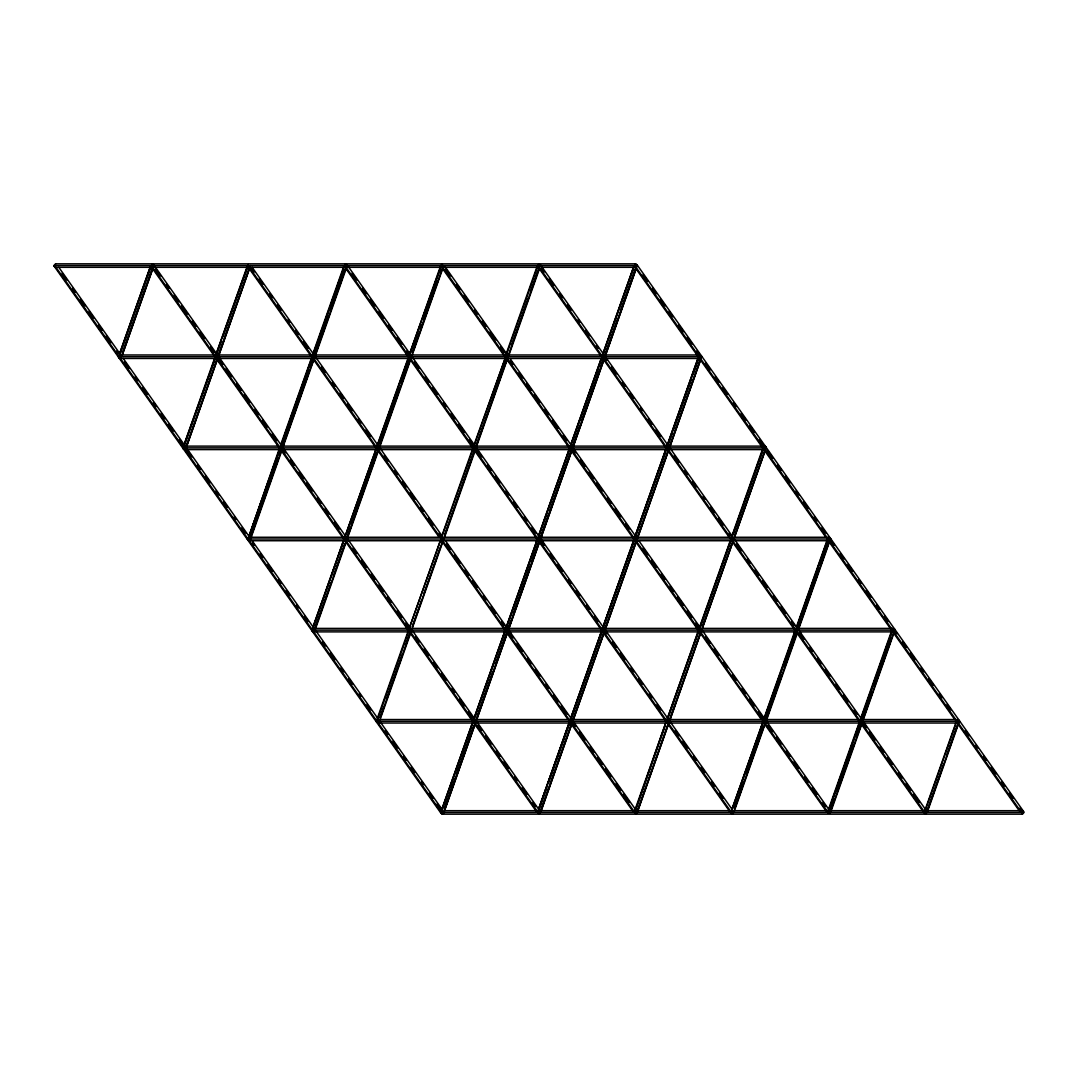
<?xml version="1.0" encoding="UTF-8"?>
<svg xmlns="http://www.w3.org/2000/svg" width="1078" height="1078" viewBox="0 0 1078 1078"><rect width="100%" height="100%" fill="white"/><g stroke="black" fill="none" stroke-linecap="round" stroke-linejoin="round"><path stroke-width="1.5" d="M119.362 354.231L150.475 266.239M119.698 353.571L150.246 267.142M122.259 353.139L152.267 268.287M122.151 355.147L152.712 268.718M121.935 356.05L153.049 268.058M214.913 357.37L183.247 446.952L183.476 448.286L185.82 448.771M216.031 354.231L247.482 265.579M183.031 447.855L214.94 358.853M215.25 356.71L248.277 264.568M183.476 448.286L215.694 357.141L218.052 357.626M216.813 354.002L221.259 341.43M222.917 336.713L247.927 265.996L250.271 266.482L219.157 354.487M185.807 447.289L216.921 359.297M218.376 354.716L249.139 268.152M186.602 446.292L217.163 359.863M250.5 265.579L218.268 356.71L216.058 355.713M186.386 447.195L217.5 359.203M279.364 448.515L247.927 539.431L250.271 539.916L281.937 450.334M280.482 445.376L311.367 358.287M312.148 355.807L343.815 266.239M248.829 536.426L279.943 448.421M343.276 269.284L280.496 446.844L282.719 447.855L314.951 356.71M247.927 539.431L280.145 448.286L282.503 448.771M281.264 445.147L292.933 412.146M294.038 409.007L344.596 265.996L346.941 266.482M250.608 537.006L260.054 510.285M261.159 507.145L278.38 458.433M279.498 455.28L281.156 450.577M282.827 445.861L309.494 370.428M311.165 365.711L312.836 360.995M315.046 354.716L328.938 315.423M330.609 310.72L345.054 269.864M250.81 536.857L281.371 450.442M283.029 445.726L313.59 359.297M315.261 354.581L345.256 269.729M315.275 356.05L346.388 268.058M312.148 629.229L344.367 538.084L312.364 630.576L314.722 631.048M345.256 535.86L375.818 449.432M377.152 445.376L408.036 358.287M409.707 353.571L440.484 266.239M311.919 630.145L343.276 542.706M344.151 539L408.279 358.853M408.589 356.71L441.616 264.568M346.267 534.715L409.047 357.141L411.392 357.626M410.705 352.425L420.703 324.141M422.374 319.425L441.266 265.996L443.61 266.482M315.046 628.137L331.162 582.565M333.385 576.285L345.054 543.285M347.83 535.429L350.606 527.573M351.724 524.434L377.273 452.14M380.049 444.284L400.059 387.716M401.717 383L409.505 360.995M412.281 353.139L419.504 332.711M421.161 327.995L437.83 280.859M440.619 273.003L442.276 268.287M315.261 628.002L345.256 543.15M347.48 536.857L377.489 452.005M380.264 444.149L409.707 360.861M412.483 353.005L441.926 269.729M315.275 629.485L346.388 541.479M410.839 359.203L347.17 539L344.947 537.989M443.84 265.579L411.621 356.71L409.397 355.713M377.152 718.797L408.266 630.805M409.155 628.568L440.269 540.577M441.589 536.521L472.703 448.515M473.821 445.376L506.067 355.713L508.29 356.71L476.058 447.855L473.835 446.844L537.935 265.996L540.294 266.482M505.488 355.807L537.154 266.239M379.173 722.193L376.815 721.708L409.047 630.576L411.392 631.048M408.589 630.145L473.485 448.286L475.843 448.771M380.049 717.719L383.943 706.71M386.719 698.854L402.283 654.858M405.611 645.426L409.505 634.43M412.281 626.574L421.727 599.853M423.95 593.574L440.053 548.001M444.5 535.429L474.509 450.577M476.166 445.861L506.727 359.432M511.727 345.283L528.395 298.148M531.171 290.292L538.946 268.287M380.264 717.571L409.707 634.295M412.483 626.439L442.479 541.574M444.702 535.294L474.711 450.442M475.816 447.289L506.929 359.297M508.6 354.581L538.043 271.292M379.726 720.63L410.839 632.624M444.176 538.34L475.29 450.334M508.614 356.05L539.728 268.058M441.589 809.942L472.151 723.513M473.821 718.797L537.154 539.66M538.272 536.521L569.386 448.515M569.939 446.952L601.052 358.947M602.71 354.231L633.824 266.239M441.926 809.282L472.487 722.853M474.158 718.137L504.706 631.708M506.377 627.005L536.938 540.577M538.596 535.86L569.71 447.855M570.828 444.715L600.823 359.863M603.047 353.571L633.608 267.142M443.61 813.338L441.266 812.852L473.485 721.708L475.843 722.193M444.5 808.85L455.064 779.003M456.722 774.287L473.39 727.138M477.284 716.142L492.835 672.146M496.176 662.714L506.727 632.853M508.398 628.137L511.174 620.281M513.397 614.002L530.619 565.29M531.723 562.137L538.946 541.708M540.617 537.006L548.958 513.424M550.063 510.285L571.178 450.577M572.836 445.861L580.072 425.433M581.729 420.716L599.516 370.428M601.174 365.711L602.845 360.995M605.068 354.716L617.842 318.576M620.618 310.72L635.063 269.864M444.702 808.716L474.158 725.44M476.934 717.571L506.929 632.719M508.048 629.579L539.162 541.574M540.819 536.857L571.38 450.442M573.051 445.726L603.599 359.297M605.27 354.581L635.831 268.152M444.944 809.282L474.953 724.429M508.843 628.568L539.404 542.14M572.728 447.855L540.509 539L538.286 537.989L602.386 357.141L604.731 357.626M573.294 446.292L603.842 359.863M444.176 811.761L475.29 723.769M476.948 719.053L508.061 631.048M508.614 629.485L539.728 541.479M541.399 536.763L604.179 359.203M605.849 354.487L636.397 268.058M538.825 808.379L568.82 723.513M569.939 720.374L601.605 630.805M603.276 626.089L666.056 448.515M667.161 445.376L697.722 358.947M538.596 809.282L569.157 722.853M570.828 718.137L601.376 631.708M602.494 628.568L634.955 537.989M635.279 535.86L665.827 449.432M666.945 446.292L698.059 358.287M537.491 812.421L602.184 630.711M601.942 630.145L665.517 451.561M539.054 809.713L546.829 787.708M548.5 783.005L602.386 630.576L604.731 631.048M603.491 627.423L666.837 448.286L669.182 448.771M667.942 445.147L672.389 432.574M673.494 429.435L691.281 379.146M692.938 374.43L699.056 357.141M540.617 810.427L571.38 723.864M572.836 719.282L603.599 632.719M605.068 628.137L635.831 541.574M637.489 536.857L667.498 452.005M669.721 445.726L699.716 360.861M572.728 721.29L540.509 812.421L538.286 811.424M573.294 719.713L603.842 633.285M637.179 539L604.96 630.145L602.737 629.134M637.731 537.423L668.293 450.995M540.846 811.761L604.179 632.624M605.297 629.485L636.963 539.916M637.516 538.34L668.629 450.334M669.734 447.195L700.848 359.203M634.376 811.518L666.608 720.374L634.605 812.852L636.963 813.338M667.498 718.137L698.274 630.805M699.393 627.665L730.278 540.577M731.949 535.86L762.725 448.515M665.517 724.995L634.955 811.424L637.179 812.421M666.379 721.29L730.52 541.143M731.625 537.989L763.857 446.844L766.081 447.855L733.848 539L731.625 537.989L730.83 539M668.495 717.005L731.275 539.431L733.633 539.916L701.401 631.048M732.946 534.715L763.507 448.286L765.852 448.771M637.489 810.292L667.498 725.44M669.721 719.147L700.269 632.719M702.29 626.574L731.949 543.15M734.522 535.429L764.72 450.442M637.731 810.858L668.293 724.429M702.182 628.568L732.744 542.14M637.516 811.761L668.629 723.769M670.3 719.053L700.848 632.624M734.738 536.763L765.299 450.334M731.949 809.282L762.496 722.853M763.83 718.797L794.944 630.805M796.386 627.005L827.5 539M730.83 812.421L794.971 632.274M796.076 629.134L828.295 537.989L830.518 539L798.299 630.145L796.076 629.134L795.281 630.145M732.946 808.136L795.726 630.576L798.084 631.048M796.844 627.423L827.944 539.431M734.522 808.85L743.955 782.143M746.744 774.287L763.413 727.138M766.188 719.282L781.739 675.286M785.08 665.854L796.736 632.853M798.407 628.137L801.183 620.281M802.301 617.142L819.523 568.429M820.627 565.29L830.073 538.569L830.303 539.916M734.724 808.716L764.72 723.864M766.943 717.571L796.952 632.719M798.057 629.579L829.171 541.574M766.404 720.63L797.518 632.624M859.395 721.95L827.729 811.518L827.958 812.852L830.303 813.338M860.5 718.797L891.614 630.805M829.966 806.708L859.409 723.419M827.958 812.852L860.177 721.708L862.521 722.193M861.282 718.568L891.843 632.139M830.626 810.427L834.52 799.431M837.296 791.575L853.965 744.426M856.74 736.57L861.187 723.998M862.858 719.282L872.304 692.575M874.527 686.282L891.749 637.57M830.842 810.292L861.389 723.864M863.06 719.147L893.622 632.719M830.855 811.761L861.969 723.769M924.735 810.858L955.849 722.853M924.978 811.424L957.197 720.279L959.42 721.29L927.201 812.421L924.978 811.424L924.169 812.421M927.862 808.85L943.412 764.854M946.754 755.422L957.304 725.575M927.511 810.292L957.507 725.44M55.638 263.827L53.9 265.579L55.638 267.317L54.776 265.579L55.638 263.827L635.67 263.827L637.421 265.579M152.321 267.317L151.446 265.579L152.321 263.827L153.184 265.579L152.321 267.317L57.309 267.317M215.021 356.71L216.759 358.462L217.635 356.71L216.759 354.972M345.661 267.317L344.785 265.579L345.661 263.827L346.523 265.579L345.661 267.317L248.991 267.317M313.428 354.972L314.304 356.71L313.428 358.462L312.566 356.71L313.428 354.972L218.43 354.972M279.471 447.855L281.21 449.607L280.334 447.855L281.21 446.117L282.086 447.855L281.21 449.607L184.54 449.607L182.788 447.855M247.239 539L248.991 540.738L249.853 539M441.454 265.579L442.33 263.827M443.206 265.579L442.33 267.317L537.329 267.317M314.304 630.145L313.428 631.883L311.69 630.145M539 267.317L538.124 265.579L539 263.827L539.876 265.579L539 267.317L537.262 265.579M505.905 356.71L506.781 354.972L411.769 354.972M379.55 449.607L474.549 449.607L475.425 447.855L474.549 446.117M441.454 539L442.33 537.262L443.206 539L442.33 540.738M376.141 721.29L377.879 723.028L378.755 721.29L377.879 719.538M603.451 358.462L602.575 356.71L603.451 354.972L604.313 356.71L603.451 358.462L601.699 356.71M537.262 539L539 540.738L539.876 539L539 537.262M474.549 719.538L475.425 721.29L474.549 723.028L379.55 723.028M699.245 356.71L700.121 354.972L701.859 356.71M667.888 446.117L668.764 447.855L667.888 449.607L667.026 447.855L475.425 447.855M634.794 539L635.67 537.262L540.671 537.262M635.67 540.738L636.546 539L635.67 537.262M601.699 630.145L603.451 631.883L602.575 630.145L603.451 628.393L604.313 630.145L603.451 631.883L411.769 631.883M572.095 721.29L571.219 723.028L667.888 723.028L667.026 721.29L475.425 721.29M538.124 812.421L539 810.683L539.876 812.421L539 814.173L538.124 812.421L441.454 812.421L442.33 814.173L1022.362 814.173L1024.1 812.421L1022.362 810.683L1023.224 812.421L1022.362 814.173M635.67 814.173L636.546 812.421M828.147 539L829.009 537.262L830.761 539M796.79 631.883L795.914 630.145L796.79 628.393L797.666 630.145L796.79 631.883L701.791 631.883M669.559 723.028L764.571 723.028L765.434 721.29L764.571 719.538M732.339 810.683L733.215 812.421L732.339 814.173L731.463 812.421L539.876 812.421M892.584 630.145L893.46 628.393L895.212 630.145M861.241 719.538L862.104 721.29L861.241 723.028L860.365 721.29L668.764 721.29L667.888 719.538M957.035 721.29L957.911 719.538L959.649 721.29M924.816 812.421L925.679 810.683L926.554 812.421L925.679 814.173L924.816 812.421L733.215 812.421M247.482 539L248.277 537.989M505.272 630.145L506.067 629.134L508.29 630.145L476.058 721.29L473.835 720.279L537.935 539.431L540.294 539.916M829.723 540.011L830.518 539M827.5 812.421L828.308 811.424L830.518 812.421M442.937 812.004L441.037 813.338L54.358 266.482L55.032 265.996L441.724 812.852M54.358 266.482L55.032 265.996M218.052 355.807L215.479 357.626L536.75 811.977M279.916 448.771L282.503 446.952M411.392 355.807L408.818 357.626L472.299 447.41M537.706 266.482L540.294 264.662L926.972 811.518L924.398 813.338M247.697 539.916L248.385 539.431M344.367 539.916L346.941 538.084M475.843 446.952L473.269 448.771L730.089 811.977M602.157 357.626L604.731 355.807M312.148 631.048L312.822 630.576M699.514 357.141L701.401 355.807L700.727 356.292L696.873 350.849M408.818 631.048L411.392 629.229M537.706 539.916L540.294 538.084M666.608 448.771L669.182 446.952M765.178 447.424L765.852 446.952L763.965 448.286M376.599 722.193L377.273 721.708M473.269 722.193L475.843 720.374M602.157 631.048L604.731 629.229M733.633 538.084L731.059 539.916L794.54 629.687M828.403 539.431L830.303 538.084L829.615 538.569L834.426 545.374M537.706 813.338L540.294 811.518L153.602 264.662L151.028 266.482L214.509 356.266M666.608 722.193L669.182 720.374M798.084 629.229L795.497 631.048L859.948 722.193L862.521 720.374M894.066 629.714L894.753 629.229L892.853 630.576M636.963 811.518L635.063 812.852L248.385 265.996M731.059 813.338L733.633 811.518L346.941 264.662L344.367 266.482L407.848 356.266M957.304 721.708L959.191 720.374M54.776 265.579L151.446 265.579M153.184 265.579L344.785 265.579M346.523 265.579L538.124 265.579M539.876 265.579L636.546 265.579L635.67 263.827M153.979 267.317L247.32 267.317M347.318 267.317L440.659 267.317M542.328 267.317L633.999 267.317M121.76 354.972L213.431 354.972M315.099 354.972L408.441 354.972M508.439 354.972L601.78 354.972M605.108 354.972L698.45 354.972M217.635 356.71L409.236 356.71L410.098 358.462L315.099 358.462M602.575 356.71L410.974 356.71L410.098 354.972M604.313 356.71L700.996 356.71L700.121 354.972M121.76 358.462L215.101 358.462M220.101 358.462L311.771 358.462M411.769 358.462L505.11 358.462M508.439 358.462L601.78 358.462M606.779 358.462L698.45 358.462M186.211 446.117L277.881 446.117M282.881 446.117L377.879 446.117M379.55 446.117L472.892 446.117M476.22 446.117L571.219 446.117M572.89 446.117L666.231 446.117M669.559 446.117L764.571 446.117L766.31 447.855L764.571 446.117L765.434 447.855L668.764 447.855M280.334 447.855L183.664 447.855L184.54 449.607L185.416 447.855L184.54 446.117M282.086 447.855L473.673 447.855L474.549 449.607M282.881 449.607L376.209 449.607M476.22 449.607L569.561 449.607M571.219 449.607L666.231 449.607M669.559 449.607L764.571 449.607M250.648 537.262L343.99 537.262M347.318 537.262L440.659 537.262M444.001 537.262L535.672 537.262M637.341 537.262L729.011 537.262M734.01 537.262L827.352 537.262M539.876 539L731.477 539L732.339 540.738L637.341 540.738M250.648 540.738L345.661 540.738L344.785 539L248.115 539L248.991 540.738M347.318 540.738L440.659 540.738M444.001 540.738L537.329 540.738M542.328 540.738L633.999 540.738M734.01 540.738L827.352 540.738M315.099 628.393L408.441 628.393M411.769 628.393L506.781 628.393L507.644 630.145L506.781 628.393M508.439 628.393L601.78 628.393M605.108 628.393L698.45 628.393M701.791 628.393L795.119 628.393M798.461 628.393L893.46 628.393L894.336 630.145L797.666 630.145M602.575 630.145L410.974 630.145L410.098 628.393M604.313 630.145L795.914 630.145M410.098 631.883L313.428 631.883L312.566 630.145L409.236 630.145L410.098 631.883L408.36 630.145M605.108 631.883L698.45 631.883M800.119 631.883L891.789 631.883M379.55 719.538L471.221 719.538M476.22 719.538L571.219 719.538M572.89 719.538L666.231 719.538M669.559 719.538L762.901 719.538M766.229 719.538L857.899 719.538M862.899 719.538L956.24 719.538M862.104 721.29L958.787 721.29L957.911 719.538M476.22 723.028L569.561 723.028M766.229 723.028L859.57 723.028M864.569 723.028L956.24 723.028M444.001 810.683L535.672 810.683M540.671 810.683L635.67 810.683M637.341 810.683L730.668 810.683M734.01 810.683L829.009 810.683M830.68 810.683L924.021 810.683M927.35 810.683L1020.691 810.683M926.554 812.421L1023.224 812.421M634.605 265.996L636.963 266.482M153.602 266.482L151.257 265.996L119.025 357.141L121.383 357.626M312.364 357.141L314.722 357.626M570.168 448.286L572.512 448.771M376.815 448.286L379.173 448.771M344.596 539.431L346.941 539.916M956.846 721.708L959.191 722.193L958.975 720.859M763.507 721.708L765.852 722.193M666.837 721.708L669.182 722.193M570.154 721.708L572.512 722.193M377.165 446.844L379.389 447.855M119.375 355.713L121.598 356.71M699.406 629.134L701.63 630.145L669.411 721.29L667.188 720.279M441.616 537.989L443.84 539L411.621 630.145L409.397 629.134M183.826 446.844L186.049 447.855M763.857 720.279L766.081 721.29L733.848 812.421L731.625 811.424M312.728 629.134L314.938 630.145M377.165 720.279L379.389 721.29M443.84 812.421L441.616 811.424L440.821 812.421L443.045 813.432M53.9 265.579L55.638 267.317M440.579 812.421L442.33 814.173L441.454 812.421M666.15 721.29L667.888 723.028M343.909 539L345.661 540.738M472.811 721.29L474.549 723.028L473.673 721.29L377.004 721.29L377.879 723.028M643.014 274.661L647.824 281.466M652.635 288.271L656.475 293.715M660.329 299.158L665.139 305.95M668.98 311.394L672.834 316.838M678.601 325.004L683.412 331.795M687.265 337.239L692.063 344.044M705.538 363.084L710.348 369.889M715.159 376.694L718.999 382.138M722.853 387.568L727.663 394.373M733.431 402.539L736.314 406.622M741.125 413.426L745.936 420.218M749.776 425.662L754.587 432.467M759.397 439.272L763.251 444.702M767.091 450.146L772.872 458.312M777.683 465.117L781.523 470.56M785.377 475.991L790.187 482.796M795.955 490.962L798.838 495.045M803.649 501.836L808.46 508.641M814.227 516.807L817.111 520.89M821.921 527.694L825.775 533.125M840.207 553.54L844.047 558.97M847.901 564.414L852.711 571.219M858.479 579.385L861.362 583.467M866.173 590.259L870.984 597.064M876.751 605.23L879.635 609.313M884.445 616.104L888.299 621.548M895.036 631.075L896.95 633.797M902.731 641.962L906.571 647.393M910.425 652.837L915.235 659.642M921.003 667.808L923.886 671.877M928.697 678.682L933.508 685.487M939.275 693.653L942.159 697.735M946.969 704.527L950.823 709.971M965.255 730.372L969.095 735.816M975.833 745.343L977.759 748.065M983.527 756.23L986.41 760.3M991.221 767.105L996.032 773.91M1001.799 782.076L1004.683 786.145M1009.493 792.95L1013.347 798.394M1020.071 807.921L1021.998 810.643M635.346 267.843L696.914 354.905M699.797 358.987L762.321 447.41M765.205 451.493L825.802 537.194M828.686 541.277L891.21 629.687M893.136 632.409L954.69 719.471M957.587 723.554L1019.141 810.616M541.533 267.87L544.417 271.939M549.228 278.744L554.038 285.549M559.805 293.715L562.689 297.797M567.5 304.589L571.353 310.033M578.077 319.56L580.004 322.282M585.785 330.434L589.626 335.878M596.363 345.405L598.29 348.127M605.014 357.64L606.941 360.362M611.752 367.167L616.562 373.972M622.329 382.138L625.213 386.207M630.024 393.012L633.877 398.456M640.601 407.983L642.528 410.705M648.296 418.857L652.15 424.301M656.003 429.745L660.814 436.55M674.276 455.59L679.086 462.395M684.853 470.56L687.737 474.63M692.548 481.435L696.401 486.879M703.125 496.406L705.052 499.127M710.82 507.28L714.674 512.724M718.527 518.168L723.325 524.973M729.105 533.125L731.032 535.847M736.8 544.013L741.61 550.818M747.377 558.97L750.261 563.053M755.072 569.858L758.925 575.302M762.766 580.746L767.576 587.537M773.344 595.703L777.198 601.147M781.051 606.591L785.849 613.395M791.629 621.548L794.513 625.631M799.324 632.436L804.134 639.241M809.901 647.393L812.785 651.476M817.596 658.281L821.449 663.725M825.29 669.168L830.1 675.96M835.868 684.126L839.722 689.57M843.562 695.014L848.373 701.805M854.153 709.971L857.037 714.054M863.774 723.581L866.658 727.663M869.542 731.733L875.309 739.899M880.12 746.704L883.973 752.148M887.814 757.578L892.624 764.383M898.392 772.549L902.246 777.993M906.086 783.436L910.897 790.228M913.794 794.311L919.561 802.477M538.394 265.996L925.072 812.852M538.677 267.843L665.638 447.41M667.565 450.132L730.089 538.555M860.918 723.554L923.442 811.977M445.537 267.384L507.105 354.446M509.988 358.529L570.585 444.23M573.469 448.313L636.963 538.084M638.877 540.806L700.444 627.868M702.371 630.59L765.852 720.374M767.779 723.095L829.346 810.157M445.82 269.231L450.631 276.022M456.398 284.188L460.252 289.632M464.092 295.076L468.903 301.867M474.684 310.033L477.567 314.116M482.378 320.921L486.218 326.364M490.072 331.795L495.84 339.961M500.65 346.766L504.504 352.21M510.271 360.362L513.155 364.445M518.922 372.611L522.776 378.055M526.616 383.499L531.427 390.29M534.311 394.373L540.091 402.539M544.902 409.344L548.742 414.774M552.596 420.218L558.364 428.384M563.174 435.189L567.015 440.632M573.752 450.146L575.679 452.868M580.49 459.673L585.3 466.478M589.14 471.908L593.951 478.713M596.835 482.796L602.615 490.962M607.426 497.766L611.266 503.197M615.12 508.641L620.888 516.807M625.698 523.612L629.539 529.042M643.014 548.096L647.824 554.9M651.664 560.331L656.475 567.136M661.286 573.941L665.139 579.385M669.95 586.176L673.79 591.62M677.644 597.064L683.412 605.23M687.265 610.674L692.063 617.465M695.916 622.909L698.8 626.992M705.538 636.519L710.348 643.31M714.188 648.754L718.999 655.559M723.81 662.364L727.663 667.808M732.474 674.599L736.314 680.043M742.082 688.209L745.936 693.653M749.776 699.096L754.587 705.888M758.44 711.332L763.251 718.137M768.062 724.942L772.872 731.733M776.712 737.177L781.523 743.982M786.334 750.787L790.187 756.23M794.028 761.661L798.838 768.466M804.606 776.632L808.46 782.076M812.3 787.506L817.111 794.311M822.891 802.477L825.775 806.56M441.724 265.996L762.995 720.36M763.965 721.708L828.403 812.852M442.964 269.204L503.561 354.905M506.444 358.987L569.939 448.771M570.895 450.132L634.376 539.916M635.346 541.277L697.87 629.687M699.797 632.409L761.351 719.471M764.235 723.554L825.802 810.616M352.034 273.3L356.845 280.105M362.612 288.271L366.466 293.715M370.306 299.158L375.117 305.95M378.971 311.394L383.781 318.199M388.592 325.004L392.432 330.434M397.243 337.239L402.054 344.044M406.864 350.849L408.791 353.571M414.558 361.723L419.369 368.528M425.136 376.694L428.99 382.138M432.83 387.568L437.641 394.373M443.422 402.539L446.305 406.622M451.116 413.426L454.956 418.857M458.81 424.301L464.578 432.467M469.388 439.272L473.242 444.702M477.082 450.146L481.893 456.951M487.66 465.117L491.514 470.56M495.354 475.991L500.165 482.796M505.946 490.962L508.829 495.045M513.64 501.836L517.48 507.28M524.218 516.807L527.102 520.89M531.912 527.694L535.766 533.125M540.563 539.93L544.417 545.374M550.184 553.54L554.038 558.97M557.878 564.414L562.689 571.219M568.47 579.385L571.353 583.467M576.164 590.259L580.004 595.703M586.742 605.23L589.626 609.313M594.436 616.104L598.29 621.548M605.014 631.075L606.941 633.797M612.708 641.949L616.562 647.393M620.402 652.837L625.213 659.642M630.994 667.808L633.877 671.877M638.688 678.682L642.528 684.126M649.266 693.653L652.15 697.735M656.96 704.527L660.814 709.971M675.232 730.372L679.086 735.816M682.926 741.26L687.737 748.065M693.504 756.217L696.401 760.3M701.212 767.105L705.052 772.549M711.79 782.076L714.674 786.145M719.484 792.95L723.325 798.394M345.054 265.996L731.733 812.852M252.198 267.384L312.795 353.085M315.679 357.168L378.203 445.591M380.13 448.313L443.624 538.084M445.537 540.806L507.105 627.868M509.032 630.59L572.512 720.374M574.439 723.095L635.036 808.796M251.511 267.87L254.408 271.939M259.219 278.744L263.059 284.188M269.796 293.715L272.68 297.797M277.491 304.589L281.331 310.033M288.069 319.56L289.995 322.282M295.763 330.434L298.646 334.517M303.457 341.322L308.268 348.127M321.743 367.167L325.583 372.611M332.32 382.138L335.204 386.207M340.015 393.012L343.855 398.456M347.709 403.9L352.519 410.705M358.287 418.857L361.17 422.94M365.981 429.745L370.792 436.55M384.267 455.59L388.107 461.034M394.844 470.56L397.728 474.63M402.539 481.435L406.379 486.879M410.233 492.323L415.043 499.127M420.811 507.28L423.694 511.363M428.505 518.168L433.316 524.973M439.083 533.125L441.01 535.847M446.791 544.013L450.631 549.457M454.485 554.9L460.252 563.053M465.063 569.858L468.903 575.302M472.757 580.746L477.567 587.537M483.335 595.703L486.218 599.786M491.029 606.591L495.84 613.395M501.607 621.548L504.504 625.631M509.301 632.436L513.155 637.88M517.009 643.31L522.776 651.476M527.587 658.281L531.427 663.725M535.281 669.168L540.091 675.96M545.859 684.126L548.742 688.209M553.553 695.014L558.364 701.805M561.247 705.888L567.028 714.054M573.752 723.581L575.679 726.303M579.533 731.733L585.3 739.899M590.111 746.704L593.951 752.148M597.805 757.578L602.615 764.383M605.499 768.466L611.266 776.632M616.077 783.436L620.888 790.228M623.771 794.311L629.552 802.477M248.654 267.843L310.221 354.905M313.105 358.987L375.629 447.41M377.556 450.132L439.123 537.194M442.007 541.277L504.531 629.687M506.444 632.409L568.012 719.471M570.895 723.554L632.463 810.616M155.811 269.231L160.622 276.022M166.389 284.188L169.273 288.271M174.084 295.076L178.894 301.867M181.778 305.95L187.545 314.116M192.356 320.921L196.209 326.364M200.05 331.795L204.86 338.6M210.641 346.766L214.482 352.21M218.335 357.64L223.146 364.445M226.03 368.528L231.797 376.694M236.608 383.499L241.418 390.29M244.302 394.373L250.069 402.539M254.88 409.344L258.733 414.774M262.574 420.218L267.384 427.023M272.195 433.828L277.006 440.632M282.773 448.785L285.67 452.868M290.481 459.673L294.321 465.117M299.132 471.908L303.942 478.713M306.826 482.796L312.593 490.962M317.404 497.766L321.257 503.197M325.098 508.641L328.952 514.085M334.719 522.251L339.53 529.042M352.991 548.096L356.845 553.54M361.656 560.331L366.466 567.136M371.277 573.941L375.117 579.385M378.971 584.828L383.781 591.62M387.622 597.064L391.476 602.508M397.243 610.674L402.054 617.465M405.907 622.909L409.748 628.353M415.515 636.519L419.369 641.962M424.18 648.754L428.99 655.559M433.801 662.364L437.641 667.808M441.495 673.238L446.305 680.043M452.073 688.209L454.956 692.292M459.767 699.096L464.578 705.888M468.431 711.332L473.242 718.137M478.039 724.942L481.893 730.372M485.733 735.816L491.514 743.982M496.325 750.787L500.165 756.23M504.019 761.661L508.829 768.466M514.597 776.632L517.48 780.715M522.291 787.506L527.102 794.311M532.869 802.477L535.766 806.56M151.702 265.996L538.394 812.852M58.859 267.384L120.413 354.446M123.31 358.529L184.864 445.591M186.79 448.313L250.271 538.084M252.198 540.806L312.795 626.507M315.679 630.59L379.173 720.374M381.086 723.095L442.654 810.157M62.025 273.3L66.836 280.105M72.603 288.271L75.487 292.354M80.298 299.158L85.108 305.95M88.962 311.394L93.759 318.199M98.57 325.004L102.423 330.434M106.264 335.878L111.074 342.683M116.855 350.849L118.769 353.571M124.549 361.723L129.36 368.528M135.127 376.694L138.011 380.777M142.822 387.568L147.632 394.373M153.399 402.539L156.283 406.622M161.094 413.426L164.947 418.857M168.788 424.301L173.598 431.106M179.379 439.272L183.22 444.702M187.073 450.146L191.884 456.951M197.651 465.117L200.535 469.199M205.346 475.991L210.156 482.796M215.923 490.962L218.807 495.045M223.618 501.836L227.471 507.28M234.209 516.807L236.122 519.529M241.903 527.694L245.744 533.125M252.481 542.652L254.408 545.374M260.175 553.54L263.059 557.609M267.87 564.414L272.68 571.219M278.447 579.385L281.331 583.467M286.142 590.259L289.995 595.703M296.733 605.23L298.646 607.952M304.427 616.104L308.268 621.548M322.699 641.962L325.583 646.032M330.394 652.837L335.204 659.642M340.971 667.808L343.855 671.877M348.666 678.682L352.519 684.126M359.257 693.653L361.17 696.375M366.951 704.527L370.792 709.971M385.223 730.372L388.107 734.455M392.918 741.26L397.728 748.065M403.495 756.23L406.379 760.3M411.19 767.105L415.043 772.549M421.767 782.076L423.694 784.784M429.475 792.95L433.316 798.394M437.169 803.838L441.01 809.282M763.696 721.29L764.571 723.028M506.781 354.972L507.644 356.71M539 540.738L538.124 539L346.537 539L345.661 537.262M312.566 356.71L313.428 358.462M216.759 358.462L215.896 356.71L119.213 356.71L120.089 358.462L120.965 356.71L120.089 354.972M829.009 537.262L829.885 539L733.215 539L732.339 537.262M634.39 538.084L634.605 539.431M505.488 629.229L505.717 630.576M441.037 811.518L441.266 812.852M376.599 720.374L376.815 721.708M634.955 264.568L602.737 355.713L604.96 356.71L637.179 265.579L634.955 264.568M699.406 355.713L667.188 446.844L669.411 447.855L701.63 356.71L699.406 355.713M892.746 629.134L860.527 720.279L862.75 721.29L894.969 630.145L892.746 629.134M119.483 357.141L118.809 357.626L119.483 357.141M183.934 448.286L183.247 448.771L183.934 448.286M636.963 264.662L635.063 265.996L1021.755 812.852L1023.642 811.518L636.963 264.662M120.089 358.462L118.351 356.71L120.089 358.462M571.219 723.028L570.356 721.29L571.219 723.028M701.401 357.626L701.185 356.292L701.401 357.626M119.025 357.141L118.809 355.807L119.025 357.141"/></g></svg>
